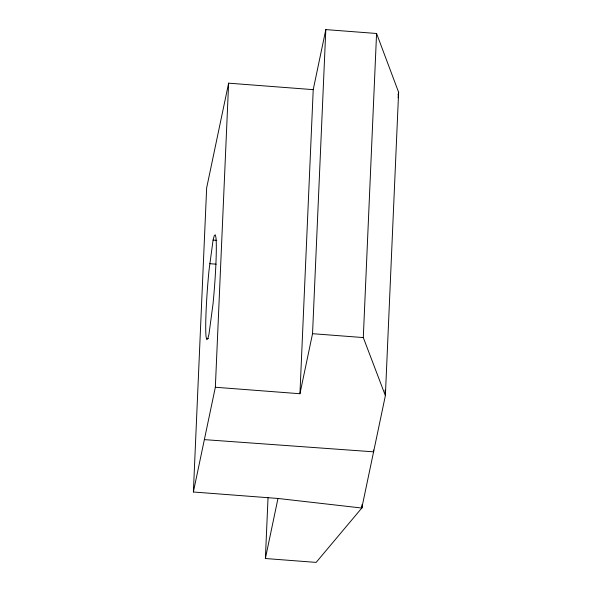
<?xml version="1.0" encoding="UTF-8"?>
<svg xmlns="http://www.w3.org/2000/svg" width="592" height="592" viewBox="0 0 592 592"><rect width="100%" height="100%" fill="white"/><g stroke="black" fill="none" stroke-linecap="round" stroke-linejoin="round"><path stroke-width="0.89" d="M362.126 504.369L361.801 508.032L277.974 498.464L193.377 491.996L206.652 187.908L228.623 83.176L313.22 89.651L325.815 29.6L376.571 33.485L398.623 92.285L385.377 395.619L361.801 508.032L316.135 562.4L265.379 558.515L268.035 497.694M193.377 491.996L215.347 387.257L228.623 83.176M215.347 387.257L299.944 393.732L313.22 89.651M299.944 393.732L312.539 333.688L325.815 29.6M385.081 390.084L385.377 395.619L363.296 337.573L376.571 33.485M361.801 508.032L361.882 506.19M373.67 449.987L373.589 451.829L204.358 439.627M398.135 97.776L398.623 92.285L398.061 94.957M213.076 240.071L209.02 270.329A52.718 3.456 -85.6 0 0 206.112 336.989L206.793 339.66L207.762 338.757L208.961 334.339L213.009 304.081A52.718 3.456 -85.6 0 0 215.925 237.429L215.236 234.758L214.267 235.66L213.076 240.071L216.753 240.352M265.379 558.515L277.974 498.464M209.746 263.684L216.176 264.18M312.539 333.688L363.296 337.573M206.482 338.432L208.317 338.572"/></g></svg>
